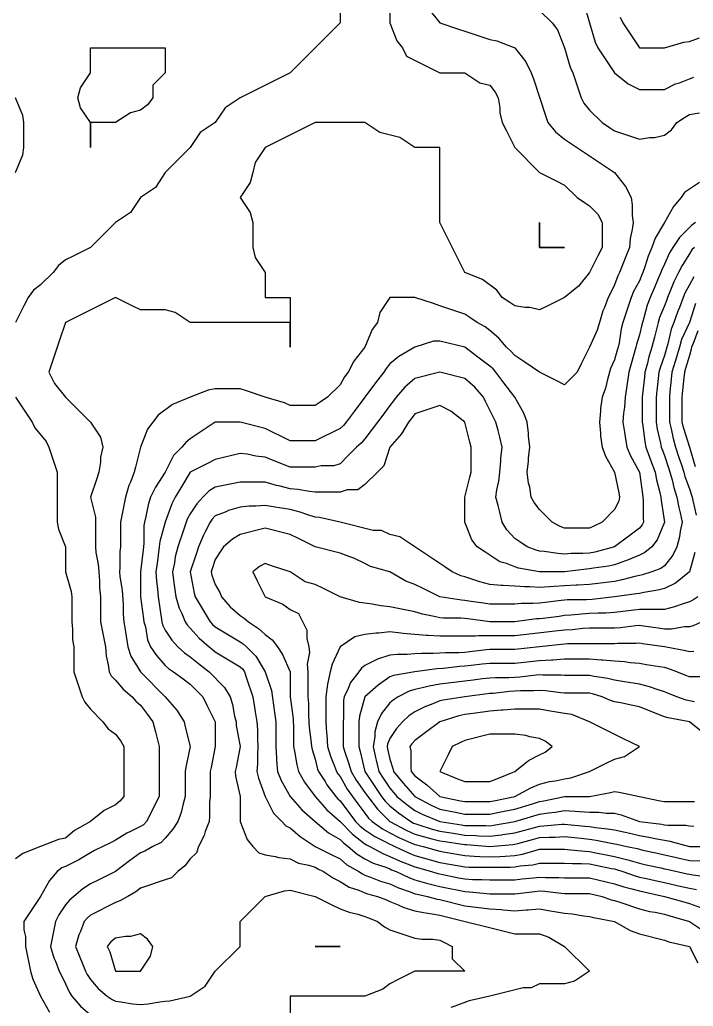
# Model space of a CAD drawing. Header units: inches. Extents: x 794995 to 811195, y 2485918 to 2508058.
# Drawn here: x 809010 to 809820, y 2501596 to 2502782 of the extents above; entities that cross this region are included whole.
import ezdxf

# ---------------------------------------------------------------- set-up
doc = ezdxf.new("R2010")
doc.units = ezdxf.units.IN
doc.header["$MEASUREMENT"] = 0
doc.layers.add('contour', color=7, linetype='Continuous')

msp = doc.modelspace()

# ---------------------------------------------------------------- linework, layer by layer
at = {"layer": 'contour'}
for points in [[(809455.2, 2502838.4), (809455.2, 2502778.4), (809463.7, 2502756.9), (809470.2, 2502748.4), (809475.2, 2502738.4), (809495.2, 2502728.4), (809515.2, 2502718.4), (809545.2, 2502718.4), (809563.2, 2502706.4), (809575.2, 2502703.4), (809581.8, 2502695), (809585.2, 2502688.4), (809587.2, 2502676.4), (809587.2, 2502670.4), (809590.2, 2502658.4), (809595.2, 2502648.4), (809605.2, 2502628.4), (809635.2, 2502598.4), (809655.2, 2502588.4), (809665.2, 2502583.4), (809680.2, 2502568.4), (809689.2, 2502562.4), (809695.2, 2502558.4), (809705.2, 2502548.4), (809710.2, 2502538.4), (809710.2, 2502508.4), (809705.2, 2502498.4), (809695.2, 2502478.4), (809681.8, 2502461.7), (809665.2, 2502448.4), (809645.2, 2502438.4), (809635.2, 2502433.4), (809623.2, 2502436.4), (809617.2, 2502436.4), (809605.2, 2502438.4), (809599.2, 2502442.4), (809590.2, 2502448.4), (809583.7, 2502456.9), (809566.6, 2502469.8), (809545.2, 2502478.4), (809535.2, 2502498.4), (809525.2, 2502518.4), (809515.2, 2502538.4), (809515.2, 2502628.4), (809485.2, 2502628.4), (809467.2, 2502640.4), (809443.2, 2502646.4), (809425.2, 2502658.4), (809365.2, 2502658.4), (809345.2, 2502648.4), (809325.2, 2502638.4), (809305.2, 2502628.4), (809293.2, 2502610.4), (809290.2, 2502598.4), (809287.2, 2502586.4), (809275.2, 2502568.4), (809287.2, 2502550.4), (809290.2, 2502538.4), (809290.2, 2502508.4), (809293.2, 2502496.4), (809305.2, 2502478.4), (809305.2, 2502448.4), (809335.2, 2502448.4), (809335.2, 2502388.4), (809335.2, 2502418.4), (809215.2, 2502418.4), (809197.2, 2502430.4), (809185.2, 2502433.4), (809155.2, 2502433.4), (809145.2, 2502438.4), (809125.2, 2502448.4), (809105.2, 2502438.4), (809085.2, 2502428.4), (809065.2, 2502418.4), (809057.7, 2502395.9), (809055.2, 2502388.4), (809045.2, 2502358.4), (809051.8, 2502345), (809065.2, 2502328.4), (809095.2, 2502298.4), (809107.2, 2502280.4), (809110.2, 2502268.4), (809107.2, 2502256.4), (809107.2, 2502250.4), (809105.2, 2502238.4), (809102.7, 2502230.9), (809095.2, 2502208.4), (809101.2, 2502184.4), (809101.2, 2502148.4), (809101.8, 2502141.7), (809104.4, 2502127.6), (809105.2, 2502118.4), (809106.1, 2502107.5), (809106.1, 2502099.3), (809107.2, 2502088.4), (809107.2, 2502058.4), (809113.2, 2502028.4), (809114.2, 2502017.5), (809116.6, 2502006.9), (809117.7, 2501998.4), (809120.2, 2501993.4), (809125.2, 2501988.4), (809134.4, 2501977.6), (809145.2, 2501968.4), (809149.7, 2501962.9), (809155.2, 2501958.4), (809163.7, 2501946.9), (809170.2, 2501938.4), (809173.2, 2501926.4), (809175.2, 2501918.4), (809177.7, 2501908.4), (809177.7, 2501848.4), (809162.7, 2501818.4), (809158.9, 2501814.6), (809155.2, 2501812.4), (809143.2, 2501806.4), (809139, 2501804.5), (809125.2, 2501795.9), (809120.2, 2501793.4), (809110.2, 2501788.4), (809100.2, 2501783.4), (809095.2, 2501780.9), (809081.3, 2501772.2), (809077.2, 2501770.4), (809065.2, 2501764.4), (809060.9, 2501762.6), (809055.2, 2501758.4), (809046.1, 2501747.5), (809035.2, 2501728.4), (809023.2, 2501710.4), (809015.2, 2501698.4), (809015.2, 2501688.4), (809017.2, 2501680.4), (809017.2, 2501668.4), (809023.2, 2501638.4), (809025.9, 2501629.1), (809035.2, 2501608.4), (809046.1, 2501589.3)], [(809395.2, 2502808.4), (809395.2, 2502778.4), (809365.2, 2502748.4), (809335.2, 2502718.4), (809315.2, 2502708.4), (809295.2, 2502698.4), (809275.2, 2502688.4), (809257.2, 2502676.4), (809245.2, 2502658.4), (809227.2, 2502646.4), (809215.2, 2502628.4), (809185.2, 2502598.4), (809173.2, 2502580.4), (809155.2, 2502568.4), (809143.2, 2502550.4), (809125.2, 2502538.4), (809095.2, 2502508.4), (809075.2, 2502498.4), (809065.2, 2502493.4), (809056.6, 2502486.9), (809050.2, 2502478.4), (809035.2, 2502463.4), (809026.6, 2502456.9), (809020.2, 2502448.4), (809015.2, 2502438.4), (809005.2, 2502418.4)], [(809688.5, 2502801.7), (809701.8, 2502755), (809705.2, 2502748.4), (809713.2, 2502736.4), (809725.2, 2502718.4), (809741.8, 2502705), (809755.2, 2502698.4), (809785.2, 2502698.4), (809798.5, 2502705), (809803.2, 2502706.4), (809815.2, 2502710.9), (809820.6, 2502712.9)], [(809501.8, 2502795), (809515.2, 2502778.4), (809537.7, 2502770.9), (809545.2, 2502768.4), (809575.2, 2502758.4), (809583.7, 2502756.9), (809605.2, 2502748.4), (809618.5, 2502731.7), (809625.2, 2502718.4), (809627.7, 2502710.9), (809642.7, 2502665.9), (809645.2, 2502658.4), (809654.2, 2502647.5), (809665.2, 2502638.4), (809671.2, 2502634.4), (809689.2, 2502622.4), (809695.2, 2502618.4), (809707.2, 2502610.4), (809725.2, 2502598.4), (809738.5, 2502581.7), (809745.2, 2502568.4), (809746.6, 2502559.8), (809746.6, 2502546.9), (809747.7, 2502538.4), (809746.6, 2502529.8), (809744.2, 2502519.3), (809743.2, 2502508.4), (809738, 2502495.5), (809735.2, 2502488.4), (809731.2, 2502478.4), (809729.2, 2502474.4), (809725.2, 2502463.4), (809720.2, 2502453.4), (809717.7, 2502448.4), (809713.2, 2502436.4), (809711.3, 2502432.2), (809707.2, 2502418.4), (809704.4, 2502409.1), (809695.2, 2502388.4), (809685.2, 2502368.4), (809680.2, 2502358.4), (809665.2, 2502343.4), (809655.2, 2502348.4), (809635.2, 2502358.4), (809617.2, 2502370.4), (809605.2, 2502378.4), (809600.5, 2502383.7), (809595.2, 2502388.4), (809586.1, 2502399.3), (809575.2, 2502408.4), (809569.7, 2502412.9), (809560.2, 2502418.4), (809551.2, 2502424.4), (809545.2, 2502428.4), (809515.2, 2502438.4), (809507.7, 2502440.9), (809485.2, 2502448.4), (809455.2, 2502448.4), (809443.2, 2502430.4), (809440.2, 2502418.4), (809433.7, 2502409.8), (809425.2, 2502388.4), (809411.8, 2502371.7), (809405.2, 2502358.4), (809400.6, 2502352.9), (809395.2, 2502343.4), (809380.2, 2502328.4), (809371.2, 2502322.4), (809365.2, 2502318.4), (809335.2, 2502318.4), (809328.5, 2502321.7), (809305.2, 2502328.4), (809282.7, 2502335.9), (809275.2, 2502338.4), (809245.2, 2502338.4), (809236.6, 2502336.9), (809215.2, 2502328.4), (809193.7, 2502319.8), (809176.6, 2502306.9), (809170.2, 2502298.4), (809163.7, 2502289.8), (809155.2, 2502268.4), (809149.2, 2502244.4), (809147.7, 2502238.4), (809143.2, 2502226.4), (809141.3, 2502222.2), (809137.2, 2502208.4), (809135.2, 2502198.4), (809131.2, 2502178.4), (809131.2, 2502148.4), (809130.6, 2502142.9), (809130.6, 2502123.8), (809130.2, 2502118.4), (809130.6, 2502112.9), (809133.2, 2502096.4), (809134.4, 2502079.1), (809134.4, 2502067.6), (809135.2, 2502058.4), (809137.2, 2502046.4), (809140.2, 2502028.4), (809143.9, 2502017.1), (809155.2, 2501998.4), (809185.2, 2501968.4), (809199, 2501952.2), (809207.7, 2501938.4), (809209.2, 2501932.4), (809215.2, 2501908.4), (809209.7, 2501883.8), (809209.2, 2501878.4), (809209.2, 2501848.4), (809206.6, 2501839.8), (809204.2, 2501829.3), (809200.2, 2501818.4), (809194.4, 2501809.1), (809185.2, 2501798.4), (809180.2, 2501793.4), (809170.2, 2501788.4), (809160.6, 2501782.9), (809155.2, 2501780.9), (809142.3, 2501771.2), (809125.2, 2501758.4), (809105.2, 2501748.4), (809095.2, 2501743.4), (809085.9, 2501737.6), (809075.2, 2501728.4), (809069.8, 2501723.7), (809065.2, 2501718.4), (809057.2, 2501706.4), (809053.2, 2501698.4), (809047.2, 2501668.4), (809051.3, 2501654.5), (809053.2, 2501650.4), (809057.7, 2501638.4), (809060.2, 2501633.4), (809065.2, 2501623.4), (809069.8, 2501613), (809072.7, 2501608.4), (809083.2, 2501596.4), (809095.2, 2501585.9)], [(809635.2, 2502793.4), (809650.2, 2502778.4), (809656.6, 2502769.8), (809665.2, 2502748.4), (809671.8, 2502725), (809675.2, 2502718.4), (809685.2, 2502688.4), (809688.5, 2502681.7), (809695.2, 2502673.4), (809710.2, 2502658.4), (809719.2, 2502652.4), (809725.2, 2502648.4), (809755.2, 2502638.4), (809767.2, 2502640.4), (809773.2, 2502640.4), (809785.2, 2502643.4), (809793.7, 2502649.8), (809800.2, 2502658.4), (809809.2, 2502664.4), (809815.2, 2502668.4), (809827.2, 2502670.4)], [(809731.8, 2502785), (809735.2, 2502778.4), (809743.2, 2502766.4), (809755.2, 2502748.4), (809785.2, 2502748.4), (809808.5, 2502755), (809815.2, 2502755.9), (809827.2, 2502760.4)], [(809005.2, 2502598.4), (809013.7, 2502619.8), (809015.2, 2502628.4), (809015.2, 2502658.4), (809013.7, 2502666.9), (809005.2, 2502688.4)], [(809827.2, 2502586.4), (809815.2, 2502578.4), (809809.2, 2502574.4), (809805.2, 2502568.4), (809796.1, 2502557.5), (809785.2, 2502538.4), (809773.9, 2502519.6), (809770.2, 2502508.4), (809765.7, 2502497.8), (809761.8, 2502485), (809759.4, 2502478.4), (809758.2, 2502475.4), (809755.2, 2502468.4), (809748.1, 2502455.4), (809745.2, 2502448.4), (809735.2, 2502418.4), (809733.2, 2502410.4), (809730.6, 2502393.8), (809729.4, 2502388.4), (809728.5, 2502385), (809725.2, 2502373.4), (809720.5, 2502363), (809719.2, 2502358.4), (809716.6, 2502349.8), (809714.2, 2502339.3), (809710.2, 2502328.4), (809708.5, 2502315), (809708.5, 2502311.7), (809707.2, 2502298.4), (809708.5, 2502285), (809708.5, 2502281.7), (809710.2, 2502268.4), (809714.2, 2502257.5), (809725.2, 2502238.4), (809730.2, 2502213.4), (809731.2, 2502208.4), (809730.2, 2502203.4), (809725.2, 2502193.4), (809710.2, 2502178.4), (809700.2, 2502173.4), (809695.2, 2502170.9), (809665.2, 2502170.9), (809659.7, 2502172.9), (809650.2, 2502178.4), (809635.2, 2502193.4), (809628.5, 2502201.7), (809625.2, 2502208.4), (809623.2, 2502220.4), (809621.8, 2502225), (809620.2, 2502238.4), (809621.8, 2502251.7), (809621.8, 2502255), (809623.2, 2502268.4), (809621.8, 2502281.7), (809621.8, 2502285), (809620.2, 2502298.4), (809616.1, 2502309.3), (809605.2, 2502328.4), (809592.3, 2502345.5), (809582.7, 2502358.4), (809579.2, 2502362.4), (809575.2, 2502365.9), (809562.3, 2502375.5), (809545.2, 2502388.4), (809515.2, 2502395.9), (809507.7, 2502395.9), (809485.2, 2502388.4), (809466.1, 2502377.5), (809455.2, 2502368.4), (809450.5, 2502363), (809447.7, 2502358.4), (809438, 2502345.5), (809425.2, 2502328.4), (809412.3, 2502311.2), (809402.7, 2502298.4), (809399.2, 2502294.4), (809395.2, 2502290.9), (809365.2, 2502275.9), (809335.2, 2502275.9), (809305.2, 2502290.9), (809275.2, 2502298.4), (809245.2, 2502298.4), (809227.2, 2502286.4), (809215.2, 2502278.4), (809209.7, 2502273.8), (809205.2, 2502268.4), (809195.2, 2502258.4), (809185.2, 2502238.4), (809173.2, 2502220.4), (809167.2, 2502208.4), (809164.4, 2502199.1), (809161.8, 2502185), (809160.2, 2502178.4), (809159.4, 2502174.1), (809159.4, 2502152.6), (809158.5, 2502145), (809155.2, 2502118.4), (809155.2, 2502088.4), (809158.9, 2502062.1), (809159.4, 2502058.4), (809161.2, 2502052.4), (809163.7, 2502036.9), (809167.2, 2502028.4), (809174.6, 2502017.8), (809185.2, 2502005.9), (809189.2, 2502002.4), (809195.2, 2501998.4), (809206.6, 2501989.8), (809215.2, 2501983.4), (809230.2, 2501968.4), (809235.2, 2501958.4), (809245.2, 2501938.4), (809245.2, 2501908.4), (809240.2, 2501883.4), (809239.2, 2501878.4), (809239.2, 2501848.4), (809238.5, 2501841.7), (809238.5, 2501825), (809237.7, 2501818.4), (809233.2, 2501806.4), (809231.8, 2501801.7), (809225.2, 2501788.4), (809222.7, 2501780.9), (809215.2, 2501773.4), (809208.5, 2501765), (809200.2, 2501758.4), (809192.7, 2501750.9), (809185.2, 2501748.4), (809155.2, 2501738.4), (809149.7, 2501733.8), (809140.2, 2501728.4), (809130.6, 2501722.9), (809125.2, 2501720.9), (809095.2, 2501705.9), (809091.2, 2501702.4), (809087.7, 2501698.4), (809083.2, 2501686.4), (809081.3, 2501682.2), (809077.2, 2501668.4), (809082.3, 2501655.5), (809085.2, 2501648.4), (809089.2, 2501638.4), (809091.2, 2501634.4), (809095.2, 2501628.4), (809104.4, 2501617.6), (809115.2, 2501608.4), (809121.2, 2501604.4), (809125.2, 2501602.4), (809131.8, 2501601.7), (809145.9, 2501599.1), (809155.2, 2501598.4), (809164.4, 2501599.1), (809178.5, 2501601.7), (809185.2, 2501602.4), (809190.6, 2501602.9), (809215.2, 2501608.4), (809233.2, 2501620.4), (809245.2, 2501638.4), (809275.2, 2501668.4), (809275.2, 2501698.4), (809305.2, 2501728.4), (809328.5, 2501735), (809335.2, 2501735.9), (809365.2, 2501728.4), (809385.2, 2501718.4), (809395.2, 2501713.4), (809406.1, 2501709.3), (809416.6, 2501706.9), (809425.2, 2501704.4), (809429.4, 2501702.6), (809440.2, 2501698.4), (809448.5, 2501691.7), (809455.2, 2501688.4), (809485.2, 2501678.4), (809493.7, 2501676.9), (809506.6, 2501676.9), (809515.2, 2501675.9), (809520.2, 2501673.4), (809530.2, 2501668.4), (809530.2, 2501653.4), (809545.2, 2501638.4), (809485.2, 2501638.4), (809465.2, 2501628.4), (809455.2, 2501623.4), (809446.6, 2501616.9), (809425.2, 2501608.4), (809335.2, 2501608.4), (809335.2, 2501578.4)], [(809822.7, 2502538.4), (809818.3, 2502535.2), (809815.2, 2502532.4), (809803.2, 2502520.4), (809795.2, 2502508.4), (809791.5, 2502502), (809785.2, 2502488.4), (809782, 2502481.5), (809780.9, 2502478.4), (809777.7, 2502470.9), (809773.2, 2502460.4), (809768, 2502448.4), (809764.6, 2502438.9), (809760.6, 2502423.8), (809758.9, 2502418.4), (809758.2, 2502415.4), (809755.2, 2502403.4), (809751.6, 2502391.9), (809750.9, 2502388.4), (809745.2, 2502368.4), (809742.3, 2502358.4), (809738, 2502328.4), (809737.2, 2502316.4), (809736.1, 2502309.3), (809735.2, 2502298.4), (809737.2, 2502286.4), (809740.2, 2502268.4), (809744.6, 2502257.8), (809755.2, 2502238.4), (809758.7, 2502211.9), (809759.4, 2502208.4), (809759.8, 2502203.7), (809759.8, 2502183), (809760.2, 2502178.4), (809758.5, 2502175), (809755.2, 2502170.9), (809742.3, 2502161.2), (809725.2, 2502148.4), (809701.5, 2502142), (809695.2, 2502140.9), (809687.2, 2502140.4), (809673.2, 2502140.4), (809665.2, 2502139.8), (809657.2, 2502140.4), (809640.6, 2502142.9), (809635.2, 2502143.4), (809631.2, 2502144.4), (809620.2, 2502148.4), (809611.2, 2502154.4), (809605.2, 2502158.4), (809595.9, 2502169.1), (809590.2, 2502178.4), (809587.2, 2502190.4), (809585.2, 2502198.4), (809582.7, 2502208.4), (809583.7, 2502216.9), (809586.1, 2502227.5), (809587.2, 2502238.4), (809588.5, 2502251.7), (809588.5, 2502255), (809590.2, 2502268.4), (809587.2, 2502280.4), (809585.2, 2502288.4), (809582.7, 2502298.4), (809580.2, 2502303.4), (809570.2, 2502323.4), (809567.7, 2502328.4), (809557.2, 2502340.4), (809545.2, 2502350.9), (809515.2, 2502358.4), (809485.2, 2502350.9), (809473.2, 2502340.4), (809462.7, 2502328.4), (809459.4, 2502324.1), (809455.2, 2502318.4), (809446.6, 2502306.9), (809440.2, 2502298.4), (809433.7, 2502289.8), (809425.2, 2502278.4), (809420.5, 2502273), (809415.2, 2502268.4), (809405.2, 2502258.4), (809395.2, 2502248.4), (809387.7, 2502245.9), (809372.7, 2502245.9), (809365.2, 2502244.4), (809335.2, 2502244.4), (809318, 2502251.2), (809305.2, 2502256.4), (809294.2, 2502257.5), (809283.7, 2502259.8), (809275.2, 2502260.9), (809245.2, 2502253.4), (809235.2, 2502248.4), (809215.2, 2502238.4), (809203.9, 2502219.6), (809197.2, 2502208.4), (809193.2, 2502200.4), (809185.2, 2502178.4), (809178.5, 2502155), (809177.7, 2502148.4), (809175.2, 2502128.4), (809173.9, 2502118.4), (809174.6, 2502107.8), (809175.9, 2502097.6), (809176.6, 2502088.4), (809180.9, 2502058.4), (809181.8, 2502055), (809185.2, 2502048.4), (809193.2, 2502036.4), (809200.2, 2502028.4), (809208.1, 2502021.3), (809215.2, 2502016.4), (809225.2, 2502008.4), (809237.7, 2501998.4), (809256.4, 2501979.6), (809263.2, 2501968.4), (809265.9, 2501959.1), (809268.5, 2501945), (809270.2, 2501938.4), (809270.5, 2501933.7), (809275.2, 2501908.4), (809270.2, 2501883.4), (809269.2, 2501878.4), (809269.7, 2501872.9), (809275.2, 2501848.4), (809275.2, 2501818.4), (809283.7, 2501796.9), (809290.2, 2501788.4), (809297.7, 2501780.9), (809305.2, 2501778.4), (809317.2, 2501776.4), (809321.8, 2501775), (809335.2, 2501773.4), (809345.2, 2501768.4), (809357.7, 2501765.9), (809365.2, 2501763.4), (809368.5, 2501761.7), (809375.2, 2501758.4), (809387.2, 2501750.4), (809395.2, 2501746.4), (809406.4, 2501739.6), (809417.7, 2501735.9), (809425.2, 2501732.6), (809428.3, 2501731.5), (809440.2, 2501728.4), (809450.9, 2501724.1), (809455.2, 2501722.4), (809465.2, 2501718.4), (809471.8, 2501715), (809485.2, 2501711.2), (809495.7, 2501708.9), (809505.9, 2501707.6), (809515.2, 2501705.9), (809605.2, 2501683.4), (809635.2, 2501683.4), (809646.1, 2501679.3), (809665.2, 2501668.4), (809695.2, 2501638.4), (809677.2, 2501626.4), (809665.2, 2501623.4), (809635.2, 2501623.4), (809625.2, 2501618.4), (809615.2, 2501618.4), (809575.2, 2501608.4), (809550.6, 2501602.9), (809533.2, 2501596.4), (809528.5, 2501595)], [(809821.2, 2502508.4), (809818.2, 2502505.4), (809815.2, 2502500.9), (809806.6, 2502486.9), (809802.3, 2502478.4), (809796.6, 2502466.9), (809791.8, 2502455), (809788.9, 2502448.4), (809787.9, 2502445.6), (809785.2, 2502438.4), (809779.4, 2502424.1), (809777.7, 2502418.4), (809775.2, 2502408.4), (809773.2, 2502400.4), (809770.2, 2502388.4), (809766.6, 2502376.9), (809764.4, 2502367.6), (809761.8, 2502358.4), (809761.2, 2502352.4), (809758.9, 2502332.1), (809758.5, 2502328.4), (809758.5, 2502298.4), (809759.2, 2502294.4), (809761.5, 2502274.7), (809762.7, 2502268.4), (809767.2, 2502256.4), (809768.8, 2502252), (809773.9, 2502238.4), (809775.7, 2502228.9), (809779.7, 2502213.8), (809780.9, 2502208.4), (809781.2, 2502204.4), (809785.2, 2502178.4), (809776.6, 2502156.9), (809770.2, 2502148.4), (809761.8, 2502141.7), (809755.2, 2502138.4), (809741, 2502132.5), (809738.5, 2502131.7), (809725.2, 2502126.9), (809718.1, 2502125.4), (809699.8, 2502123), (809695.2, 2502122.1), (809691.6, 2502121.9), (809665.2, 2502118.4), (809635.2, 2502118.4), (809609.8, 2502123), (809605.2, 2502124.4), (809595.2, 2502128.4), (809587.2, 2502130.4), (809575.2, 2502138.4), (809569.2, 2502142.4), (809560.2, 2502148.4), (809553.7, 2502156.9), (809545.2, 2502178.4), (809545.2, 2502208.4), (809551.2, 2502232.4), (809552.7, 2502238.4), (809552.7, 2502268.4), (809551.2, 2502274.4), (809545.2, 2502298.4), (809528.5, 2502311.7), (809515.2, 2502318.4), (809485.2, 2502308.4), (809480.9, 2502302.6), (809477.7, 2502298.4), (809469, 2502284.5), (809455.2, 2502268.4), (809447.7, 2502245.9), (809440.2, 2502238.4), (809425.2, 2502223.4), (809416.6, 2502216.9), (809403.7, 2502216.9), (809395.2, 2502214.4), (809365.2, 2502214.4), (809358.5, 2502215), (809344.4, 2502217.6), (809335.2, 2502218.4), (809321.8, 2502221.7), (809319, 2502222.2), (809305.2, 2502226.4), (809275.2, 2502226.4), (809245.2, 2502220.4), (809237.7, 2502215.9), (809230.2, 2502208.4), (809223.2, 2502200.4), (809215.2, 2502188.4), (809211.6, 2502181.9), (809210.2, 2502178.4), (809207.7, 2502170.9), (809200.2, 2502148.4), (809197.2, 2502136.4), (809196.1, 2502129.3), (809193.7, 2502118.4), (809195.2, 2502108.4), (809196.4, 2502099.6), (809198, 2502088.4), (809201.8, 2502075), (809205.2, 2502068.4), (809209.2, 2502058.4), (809211.6, 2502054.8), (809215.2, 2502050.9), (809225.7, 2502038.9), (809237.7, 2502028.4), (809241.8, 2502025), (809245.2, 2502022.4), (809275.2, 2502004.4), (809278.2, 2502001.4), (809280.2, 2501998.4), (809282.7, 2501990.9), (809290.2, 2501968.4), (809293.2, 2501950.4), (809295.2, 2501938.4), (809295.9, 2501929.1), (809295.9, 2501917.6), (809296.6, 2501908.4), (809295.9, 2501899.1), (809295.9, 2501887.6), (809295.2, 2501878.4), (809297.2, 2501870.4), (809305.2, 2501848.4), (809315.2, 2501828.4), (809325.2, 2501818.4), (809330.2, 2501813.4), (809335.2, 2501810.9), (809347.2, 2501800.4), (809365.2, 2501788.4), (809385.2, 2501778.4), (809395.2, 2501773.4), (809403.3, 2501766.5), (809417.7, 2501758.4), (809422.2, 2501755.4), (809425.2, 2501754.1), (809431.8, 2501751.7), (809443.7, 2501746.9), (809455.2, 2501743.4), (809465.6, 2501738.8), (809479.7, 2501733.8), (809485.2, 2501731.7), (809487.8, 2501731), (809500.2, 2501728.4), (809512, 2501725.2), (809515.2, 2501724.6), (809545.2, 2501717.1), (809575.2, 2501713.4), (809589.3, 2501712.5), (809591.3, 2501712.2), (809605.2, 2501711.2), (809619, 2501712.2), (809621.3, 2501712.2), (809635.2, 2501713.4), (809648, 2501711.2), (809653.2, 2501710.4), (809665.2, 2501708.4), (809674.4, 2501707.6), (809688.5, 2501705), (809695.2, 2501704.4), (809699.8, 2501703), (809725.2, 2501698.4), (809744.2, 2501687.5), (809755.2, 2501683.4), (809785.2, 2501675.9), (809790.6, 2501673.8), (809815.2, 2501668.4), (809825.2, 2501648.4)], [(809820.4, 2502473.1), (809815.2, 2502463.4), (809809.9, 2502453.6), (809807.7, 2502448.4), (809803.2, 2502436.4), (809801.5, 2502432), (809796.4, 2502418.4), (809793.3, 2502410.2), (809789.4, 2502392.6), (809788.2, 2502388.4), (809785.2, 2502378.4), (809779.9, 2502363.6), (809778.5, 2502358.4), (809775.2, 2502328.4), (809775.2, 2502298.4), (809776.6, 2502289.8), (809780.5, 2502273), (809781.4, 2502268.4), (809782.4, 2502265.6), (809785.2, 2502258.4), (809790.2, 2502243.4), (809791.8, 2502238.4), (809794.4, 2502229.1), (809796.6, 2502219.8), (809800.2, 2502208.4), (809802.5, 2502195.7), (809804.2, 2502189.3), (809806.6, 2502178.4), (809804.2, 2502167.5), (809803.2, 2502160.4), (809800.2, 2502148.4), (809795.2, 2502138.4), (809785.2, 2502125.9), (809780.9, 2502122.6), (809770.2, 2502118.4), (809758.7, 2502114.8), (809755.2, 2502114.1), (809749.7, 2502112.9), (809734.6, 2502108.9), (809725.2, 2502107.1), (809695.2, 2502103.4), (809681, 2502102.5), (809679.3, 2502102.5), (809665.2, 2502101.7), (809652.5, 2502101), (809647.2, 2502100.4), (809635.2, 2502099.6), (809623.2, 2502100.4), (809617.2, 2502100.4), (809605.2, 2502101.2), (809591.3, 2502102.2), (809589, 2502102.2), (809575.2, 2502103.4), (809563.2, 2502106.4), (809553.7, 2502109.8), (809545.2, 2502112.4), (809540.5, 2502113.7), (809530.2, 2502118.4), (809521.2, 2502124.4), (809515.2, 2502128.4), (809503.2, 2502136.4), (809467.2, 2502160.4), (809455.2, 2502163.4), (809445.2, 2502168.4), (809435.2, 2502168.4), (809395.2, 2502178.4), (809370.6, 2502183.8), (809365.2, 2502184.4), (809356.6, 2502186.9), (809347.2, 2502190.4), (809335.2, 2502193.4), (809322.3, 2502195.5), (809317.2, 2502196.4), (809305.2, 2502198.4), (809294.2, 2502197.5), (809286.1, 2502197.5), (809275.2, 2502196.4), (809261.3, 2502192.2), (809257.2, 2502190.4), (809245.2, 2502185.9), (809241.6, 2502181.9), (809239.2, 2502178.4), (809233.2, 2502166.4), (809231, 2502162.5), (809225.2, 2502148.4), (809222.7, 2502140.9), (809215.2, 2502118.4), (809219.8, 2502093), (809221.2, 2502088.4), (809239.2, 2502058.4), (809242, 2502055.2), (809245.2, 2502052.4), (809275.2, 2502034.4), (809278.7, 2502031.9), (809282.7, 2502028.4), (809293.9, 2502017.1), (809305.2, 2501998.4), (809312.7, 2501975.9), (809315.2, 2501958.4), (809316.4, 2501949.6), (809318, 2501938.4), (809318, 2501908.4), (809319, 2501894.5), (809319, 2501892.2), (809320.2, 2501878.4), (809324.6, 2501867.8), (809335.2, 2501848.4), (809349.3, 2501832.5), (809365.2, 2501818.4), (809381.5, 2501804.7), (809395.2, 2501796.9), (809399.4, 2501792.6), (809405.2, 2501788.4), (809415.9, 2501779.1), (809425.2, 2501773.4), (809435.2, 2501768.4), (809450.2, 2501763.4), (809455.2, 2501761.4), (809457.2, 2501760.4), (809462.7, 2501758.4), (809478, 2501751.2), (809485.2, 2501748.4), (809499, 2501744.5), (809500.8, 2501744), (809515.2, 2501740.4), (809525.2, 2501738.4), (809537.7, 2501735.9), (809545.2, 2501734.4), (809550.9, 2501734.1), (809571.6, 2501731.9), (809575.2, 2501731.7), (809605.2, 2501731.7), (809608.9, 2501732.1), (809629.2, 2501734.4), (809635.2, 2501735), (809641.5, 2501734.7), (809661.2, 2501732.4), (809665.2, 2501732.1), (809695.2, 2501732.1), (809710.2, 2501728.4), (809721.2, 2501724.4), (809725.2, 2501723.4), (809732.7, 2501720.9), (809755.2, 2501713.4), (809767.2, 2501710.4), (809774.2, 2501709.3), (809785.2, 2501706.9), (809791.8, 2501705), (809815.2, 2501698.4), (809833.2, 2501686.4)], [(809822.7, 2502440.9), (809815.2, 2502418.4), (809805.9, 2502397.6), (809803.2, 2502388.4), (809798, 2502371.2), (809794.2, 2502358.4), (809793.3, 2502350.2), (809791.8, 2502335), (809791.2, 2502328.4), (809791.2, 2502298.4), (809793.2, 2502290.4), (809795.6, 2502278.8), (809798.5, 2502268.4), (809802.7, 2502255.9), (809805.2, 2502248.4), (809808.5, 2502238.4), (809809.9, 2502233.1), (809815.2, 2502218.4), (809817.6, 2502210.8), (809818.5, 2502208.4), (809819.4, 2502204.1), (809823.3, 2502186.5)], [(809825.5, 2502408), (809819.8, 2502393), (809817.9, 2502388.4), (809817.3, 2502386.2), (809815.2, 2502378.4), (809810.5, 2502363), (809809.2, 2502358.4), (809808.5, 2502351.7), (809807, 2502336.5), (809806.2, 2502328.4), (809806.2, 2502298.4), (809808, 2502291.2), (809815.2, 2502268.4), (809822.1, 2502245.3)], [(809005.2, 2502328.4), (809017.2, 2502310.4), (809025.2, 2502298.4), (809028.5, 2502291.7), (809041.8, 2502275), (809045.2, 2502268.4), (809055.2, 2502238.4), (809055.2, 2502178.4), (809056.6, 2502169.8), (809065.2, 2502148.4), (809065.2, 2502118.4), (809071.8, 2502095), (809072.7, 2502088.4), (809072.7, 2502058.4), (809073.7, 2502049.8), (809073.7, 2502036.9), (809075.2, 2502028.4), (809075.2, 2501998.4), (809085.2, 2501968.4), (809088.5, 2501961.7), (809095.2, 2501953.4), (809110.2, 2501938.4), (809116.6, 2501929.8), (809125.2, 2501923.4), (809131.8, 2501915), (809135.2, 2501908.4), (809135.2, 2501848.4), (809130.6, 2501842.9), (809125.2, 2501838.4), (809111.8, 2501831.7), (809095.2, 2501818.4), (809076.1, 2501807.5), (809065.2, 2501798.4), (809056.6, 2501796.9), (809035.2, 2501788.4), (809013.7, 2501779.8), (809005.2, 2501773.4)], [(809821.8, 2502141.7), (809815.2, 2502118.4), (809798.5, 2502105), (809785.2, 2502098.4), (809777.2, 2502096.4), (809760.6, 2502093.8), (809755.2, 2502092.6), (809751.6, 2502091.9), (809725.2, 2502088.4), (809698.3, 2502085.2), (809691.6, 2502084.8), (809668.7, 2502084.8), (809665.2, 2502084.6), (809660.9, 2502084.1), (809641.8, 2502081.7), (809635.2, 2502080.9), (809627.2, 2502080.4), (809613.2, 2502080.4), (809605.2, 2502079.8), (809575.2, 2502079.8), (809567.7, 2502080.9), (809550.2, 2502083.4), (809545.2, 2502084.1), (809541.2, 2502084.4), (809515.2, 2502088.4), (809495.2, 2502098.4), (809485.2, 2502103.4), (809474.2, 2502107.5), (809455.2, 2502118.4), (809431.8, 2502125), (809425.2, 2502128.4), (809411.8, 2502135), (809407.2, 2502136.4), (809395.2, 2502140.9), (809365.2, 2502148.4), (809345.2, 2502158.4), (809335.2, 2502163.4), (809305.2, 2502170.9), (809275.2, 2502163.4), (809265.9, 2502157.6), (809255.2, 2502148.4), (809251.2, 2502142.4), (809245.2, 2502133.4), (809241.4, 2502122.1), (809240.2, 2502118.4), (809241.2, 2502114.4), (809245.2, 2502103.4), (809250.6, 2502093.8), (809252.7, 2502088.4), (809263.2, 2502076.4), (809275.2, 2502065.9), (809279.8, 2502063), (809285.2, 2502058.4), (809297.2, 2502050.4), (809305.2, 2502043.4), (809313.7, 2502036.9), (809320.2, 2502028.4), (809325.9, 2502019.1), (809335.2, 2501998.4), (809335.2, 2501968.4), (809338.7, 2501941.9), (809338.9, 2501938.4), (809339.2, 2501934.4), (809339.2, 2501912.4), (809339.4, 2501908.4), (809340.6, 2501902.9), (809343.2, 2501886.4), (809345.2, 2501878.4), (809352.5, 2501865.7), (809365.2, 2501848.4), (809379.4, 2501832.6), (809395.2, 2501818.4), (809410.2, 2501803.4), (809425.2, 2501791.7), (809427.2, 2501790.4), (809431.2, 2501788.4), (809446.6, 2501779.8), (809455.2, 2501776.4), (809467.6, 2501770.8), (809475.9, 2501767.6), (809485.2, 2501763.8), (809489.4, 2501762.6), (809505.2, 2501758.4), (809512.8, 2501756), (809515.2, 2501755.4), (809518.9, 2501754.6), (809537.7, 2501750.9), (809545.2, 2501749.4), (809554.6, 2501748.9), (809565.7, 2501748.9), (809575.2, 2501748.4), (809605.2, 2501748.4), (809614.2, 2501749.4), (809627.7, 2501750.9), (809635.2, 2501751.7), (809642.2, 2501751.3), (809658.1, 2501751.3), (809665.2, 2501750.9), (809695.2, 2501750.9), (809725.2, 2501743.4), (809736.6, 2501739.8), (809745.9, 2501737.6), (809755.2, 2501735), (809760.6, 2501733.8), (809785.2, 2501728.4), (809808.5, 2501721.7), (809815.2, 2501719.8), (809828.5, 2501715)], [(809825.2, 2502088.4), (809819.2, 2502084.4), (809815.2, 2502082.4), (809806.6, 2502079.8), (809797.2, 2502076.4), (809785.2, 2502073.4), (809755.2, 2502073.4), (809725.2, 2502069.6), (809714.6, 2502068.9), (809705.7, 2502068.9), (809695.2, 2502068.4), (809685.7, 2502067.8), (809673.2, 2502066.4), (809665.2, 2502065.9), (809658.5, 2502065), (809639.4, 2502062.6), (809635.2, 2502062.1), (809631.6, 2502061.9), (809605.2, 2502058.4), (809575.2, 2502058.4), (809548.9, 2502062.1), (809545.2, 2502062.6), (809540.5, 2502063), (809519.8, 2502063), (809515.2, 2502063.4), (809508.5, 2502065), (809494.4, 2502067.6), (809485.2, 2502070.4), (809455.2, 2502076.4), (809444.2, 2502077.5), (809433.7, 2502079.8), (809425.2, 2502080.9), (809418.5, 2502081.7), (809395.2, 2502088.4), (809375.2, 2502098.4), (809365.2, 2502103.4), (809353.2, 2502106.4), (809335.2, 2502118.4), (809312.7, 2502125.9), (809305.2, 2502128.4), (809298.5, 2502125), (809290.2, 2502118.4), (809295.2, 2502108.4), (809305.2, 2502088.4), (809326.6, 2502079.8), (809335.2, 2502073.4), (809345.2, 2502068.4), (809355.2, 2502048.4), (809355.2, 2502038.4), (809357.7, 2502028.4), (809358.5, 2502021.7), (809355.9, 2502007.6), (809356.6, 2501998.4), (809356.6, 2501968.4), (809357.2, 2501960.4), (809357.2, 2501946.4), (809357.7, 2501938.4), (809358.1, 2501931.3), (809360.5, 2501913), (809360.9, 2501908.4), (809361.6, 2501904.8), (809365.2, 2501893.4), (809368.3, 2501881.5), (809369.4, 2501878.4), (809377.2, 2501866.4), (809379.4, 2501862.6), (809390.2, 2501848.4), (809392.5, 2501845.8), (809395.2, 2501843.4), (809405.9, 2501829.1), (809413.9, 2501818.4), (809419.5, 2501812.7), (809425.2, 2501808.4), (809437.2, 2501800.4), (809449.2, 2501794.4), (809455.2, 2501791.1), (809457, 2501790.2), (809461.2, 2501788.4), (809477.4, 2501780.6), (809485.2, 2501777.5), (809515.2, 2501769.3), (809538.5, 2501765), (809545.2, 2501763.8), (809550.4, 2501763.6), (809569.9, 2501763.6), (809575.2, 2501763.4), (809580.4, 2501763.6), (809599.9, 2501763.6), (809605.2, 2501763.8), (809611.8, 2501765), (809627, 2501766.5), (809635.2, 2501768.4), (809665.2, 2501768.4), (809674.6, 2501767.8), (809685.7, 2501767.8), (809695.2, 2501767.4), (809702.7, 2501765.9), (809721.4, 2501762.1), (809725.2, 2501761.4), (809727.6, 2501760.8), (809735.2, 2501758.4), (809749.9, 2501753.1), (809755.2, 2501751.7), (809763.7, 2501749.8), (809774.2, 2501747.5), (809785.2, 2501745), (809798.8, 2501742), (809802.3, 2501741.2), (809815.2, 2501738.4), (809823.7, 2501736.9)], [(809830.2, 2502058.4), (809819.8, 2502053.7), (809815.2, 2502052.4), (809809.2, 2502052.4), (809793.7, 2502049.8), (809785.2, 2502049.8), (809777.7, 2502050.9), (809760.2, 2502053.4), (809755.2, 2502054.1), (809750.5, 2502053.7), (809732.2, 2502051.3), (809725.2, 2502050.9), (809695.2, 2502050.9), (809687.2, 2502050.4), (809674.6, 2502048.9), (809665.2, 2502048.4), (809653.9, 2502047.1), (809647.2, 2502046.4), (809605.2, 2502041.7), (809561.8, 2502041.7), (809558, 2502041.2), (809515.2, 2502041.2), (809501.3, 2502042.2), (809499, 2502042.2), (809471.3, 2502044.5), (809468.5, 2502045), (809455.2, 2502046.4), (809441.8, 2502045), (809438.5, 2502045), (809425.2, 2502043.4), (809413.2, 2502040.4), (809395.2, 2502028.4), (809385.9, 2502007.6), (809383.2, 2501998.4), (809380.2, 2501983.4), (809378, 2501968.4), (809378, 2501938.4), (809379, 2501924.5), (809379.3, 2501922.5), (809380.2, 2501908.4), (809383.7, 2501896.9), (809388.5, 2501885), (809390.9, 2501878.4), (809392.5, 2501875.8), (809395.2, 2501872.4), (809404, 2501857.3), (809410.2, 2501848.4), (809416.6, 2501839.8), (809425.2, 2501828.4), (809429.4, 2501822.6), (809433.7, 2501818.4), (809446.3, 2501809.5), (809455.2, 2501804.7), (809466.1, 2501799.3), (809480.5, 2501793), (809485.2, 2501790.9), (809487.1, 2501790.3), (809495.2, 2501788.4), (809510.9, 2501784.1), (809515.2, 2501782.9), (809521.8, 2501781.7), (809545.2, 2501777.5), (809556.6, 2501776.9), (809563.2, 2501776.4), (809575.2, 2501775.9), (809587.2, 2501776.4), (809593.7, 2501776.9), (809605.2, 2501777.5), (809614.4, 2501779.1), (809630.9, 2501784.1), (809635.2, 2501785), (809665.2, 2501785), (809668.7, 2501784.8), (809689.4, 2501782.6), (809695.2, 2501782.4), (809702.7, 2501780.9), (809715.2, 2501778.4), (809725.2, 2501776.4), (809739.6, 2501772.8), (809741.3, 2501772.2), (809755.2, 2501768.4), (809763.3, 2501766.5), (809780.9, 2501762.6), (809785.2, 2501761.7), (809787.9, 2501761.1), (809812.4, 2501755.6), (809815.2, 2501755), (809819.2, 2501754.4), (809838.8, 2501752)], [(809820.6, 2502022.9), (809815.2, 2502022.4), (809810.5, 2502023.7), (809785.2, 2502028.4), (809758.9, 2502032.1), (809755.2, 2502032.6), (809751.2, 2502032.4), (809729.2, 2502032.4), (809725.2, 2502032.1), (809695.2, 2502032.1), (809691.6, 2502031.9), (809668.7, 2502031.9), (809665.2, 2502031.7), (809635.2, 2502028.4), (809605.2, 2502025), (809575.2, 2502025), (809571.4, 2502024.6), (809551.2, 2502022.4), (809545.2, 2502021.7), (809538.1, 2502021.3), (809522.2, 2502021.3), (809515.2, 2502020.9), (809507.2, 2502020.4), (809493.2, 2502020.4), (809485.2, 2502019.8), (809475.9, 2502019.1), (809464.4, 2502019.1), (809455.2, 2502018.4), (809440.2, 2502013.4), (809425.2, 2502005.9), (809420.9, 2502002.6), (809417.7, 2501998.4), (809408, 2501985.5), (809405.2, 2501978.4), (809400.2, 2501968.4), (809399.4, 2501964.1), (809399.4, 2501942.6), (809398.9, 2501938.4), (809398.9, 2501908.4), (809400.6, 2501902.9), (809405.6, 2501888.8), (809408.5, 2501878.4), (809414.8, 2501868), (809425.2, 2501853.4), (809428.5, 2501848.4), (809440.2, 2501833.4), (809455.2, 2501818.4), (809474.9, 2501808.1), (809485.2, 2501803.4), (809496.8, 2501800), (809505.7, 2501797.8), (809515.2, 2501795.3), (809521.2, 2501794.4), (809542.4, 2501791.1), (809545.2, 2501790.7), (809547.4, 2501790.6), (809575.2, 2501788.4), (809602.8, 2501790.8), (809605.2, 2501791.1), (809608.9, 2501792.1), (809626.6, 2501796.9), (809635.2, 2501799.3), (809646.6, 2501799.8), (809653.7, 2501799.8), (809665.2, 2501800.4), (809685.2, 2501798.4), (809695.2, 2501797.4), (809703, 2501796.2), (809721.2, 2501792.4), (809725.2, 2501791.7), (809727.9, 2501791.1), (809740.2, 2501788.4), (809752.5, 2501785.8), (809755.2, 2501785), (809759.4, 2501784.1), (809777, 2501780.2), (809785.2, 2501778.4), (809798, 2501775.5), (809801.5, 2501774.7), (809815.2, 2501771.7), (809827.8, 2501771)], [(809845.2, 2501992.4), (809815.2, 2501992.4), (809810.9, 2501994.1), (809800.2, 2501998.4), (809789.2, 2502002.4), (809785.2, 2502003.4), (809779.2, 2502004.4), (809763.7, 2502006.9), (809755.2, 2502008.4), (809744.2, 2502009.3), (809737.2, 2502010.4), (809725.2, 2502011.2), (809711.3, 2502012.2), (809709.3, 2502012.5), (809695.2, 2502013.4), (809665.2, 2502013.4), (809651, 2502012.5), (809649.3, 2502012.5), (809635.2, 2502011.7), (809623.2, 2502010.4), (809616.4, 2502009.6), (809605.2, 2502008.4), (809575.2, 2502008.4), (809566.2, 2502007.4), (809552.7, 2502005.9), (809545.2, 2502005), (809538.8, 2502004.7), (809519.2, 2502002.4), (809511.6, 2502001.9), (809485.2, 2501998.4), (809459.4, 2501994.1), (809455.2, 2501992.4), (809441, 2501982.5), (809425.2, 2501968.4), (809418.5, 2501945), (809417.7, 2501938.4), (809417.7, 2501908.4), (809419.4, 2501902.6), (809425.2, 2501878.4), (809437.2, 2501860.4), (809445.2, 2501848.4), (809449.5, 2501842.7), (809455.2, 2501837.1), (809465.5, 2501828.7), (809480.2, 2501818.4), (809483.4, 2501816.6), (809485.2, 2501815.9), (809488.7, 2501814.8), (809506.1, 2501809.3), (809515.2, 2501806.8), (809528.8, 2501804.7), (809531.2, 2501804.4), (809545.2, 2501802.2), (809558.5, 2501801.7), (809562.1, 2501801.4), (809575.2, 2501800.9), (809589.4, 2501802.6), (809590.8, 2501802.8), (809605.2, 2501804.7), (809615.9, 2501807.6), (809627.7, 2501810.9), (809635.2, 2501812.9), (809640.4, 2501813.1), (809662, 2501815.2), (809665.2, 2501815.4), (809689.7, 2501812.9), (809695.2, 2501812.4), (809702.2, 2501811.3), (809716.6, 2501809.8), (809725.2, 2501808.4), (809738, 2501805.5), (809741.5, 2501804.7), (809755.2, 2501801.7), (809766.6, 2501799.8), (809775.9, 2501797.6), (809785.2, 2501795.9), (809791.8, 2501795), (809815.2, 2501788.4), (809845.2, 2501788.4)], [(809821.2, 2501962.4), (809815.2, 2501963.4), (809811.2, 2501964.4), (809800.2, 2501968.4), (809789.4, 2501972.6), (809785.2, 2501974.4), (809776.6, 2501976.9), (809767.2, 2501980.4), (809755.2, 2501983.4), (809742.3, 2501985.5), (809737.2, 2501986.4), (809725.2, 2501988.4), (809717.2, 2501990.4), (809700.6, 2501992.9), (809695.2, 2501994.1), (809665.2, 2501994.1), (809661.2, 2501994.4), (809639.2, 2501994.4), (809635.2, 2501994.6), (809631.2, 2501994.4), (809611.5, 2501992), (809605.2, 2501991.7), (809598.1, 2501991.3), (809582.2, 2501991.3), (809575.2, 2501990.9), (809566.6, 2501989.8), (809555.2, 2501988.4), (809545.2, 2501987.1), (809515.2, 2501983.4), (809502.5, 2501981), (809496.1, 2501979.3), (809485.2, 2501976.9), (809478.5, 2501975), (809465.2, 2501968.4), (809459.2, 2501964.4), (809455.2, 2501960.9), (809445.2, 2501948.4), (809440.2, 2501938.4), (809437.2, 2501926.4), (809437.2, 2501920.4), (809435.2, 2501908.4), (809438, 2501895.5), (809438.8, 2501892), (809441.8, 2501878.4), (809447.2, 2501870.4), (809455.2, 2501858.4), (809459.8, 2501853), (809463.7, 2501848.4), (809475.5, 2501838.7), (809485.2, 2501831.7), (809494, 2501827.3), (809515.2, 2501818.4), (809541.2, 2501814.4), (809545.2, 2501813.7), (809550, 2501813.6), (809570.4, 2501813.6), (809575.2, 2501813.4), (809579.6, 2501813.9), (809605.2, 2501818.4), (809628.2, 2501825.3), (809635.2, 2501827.4), (809645.7, 2501828.9), (809653.7, 2501829.8), (809665.2, 2501831.7), (809677.8, 2501831), (809683.2, 2501830.4), (809695.2, 2501829.6), (809706.4, 2501829.6), (809715.2, 2501828.4), (809725.2, 2501828.4), (809733.2, 2501826.4), (809755.2, 2501818.4), (809782, 2501815.2), (809785.2, 2501814.6), (809789.4, 2501814.1), (809810.9, 2501814.1), (809815.2, 2501813.4), (809820.6, 2501812.9)], [(809831.8, 2501925), (809815.2, 2501938.4), (809789.8, 2501943), (809785.2, 2501944.4), (809768, 2501951.2), (809755.2, 2501956.4), (809745.2, 2501958.4), (809732.7, 2501960.9), (809725.2, 2501962.4), (809720.5, 2501963.7), (809710.2, 2501968.4), (809698.7, 2501971.9), (809695.2, 2501972.6), (809665.2, 2501972.6), (809660.5, 2501973), (809642.2, 2501975.4), (809635.2, 2501975.9), (809628.1, 2501975.4), (809612.2, 2501975.4), (809605.2, 2501975), (809598.8, 2501974.7), (809579.2, 2501972.4), (809575.2, 2501972.1), (809545.2, 2501968.4), (809519.2, 2501964.4), (809515.2, 2501963.4), (809506.6, 2501959.8), (809497.2, 2501956.4), (809485.2, 2501950.4), (809478.1, 2501945.4), (809470.2, 2501938.4), (809463.2, 2501930.4), (809455.2, 2501918.4), (809452.3, 2501911.2), (809451.8, 2501908.4), (809452.4, 2501905.6), (809455.2, 2501893.4), (809458.9, 2501882.1), (809459.4, 2501878.4), (809471.3, 2501864.5), (809485.2, 2501848.4), (809504.8, 2501838), (809515.2, 2501833.4), (809527.7, 2501830.9), (809533.9, 2501829.6), (809545.2, 2501827.4), (809575.2, 2501827.4), (809586.4, 2501829.6), (809592.7, 2501830.9), (809605.2, 2501833.4), (809626.6, 2501839.8), (809635.2, 2501842.4), (809640.4, 2501843.1), (809665.2, 2501848.4), (809695.2, 2501848.4), (809720.2, 2501853.4), (809725.2, 2501854.4), (809730.6, 2501853.8), (809755.2, 2501848.4), (809780.2, 2501843.4), (809785.2, 2501842.4), (809815.2, 2501842.4), (809821.2, 2501842.4)]]:
    msp.add_lwpolyline(points, dxfattribs=at)
for points in [[(809095.2, 2502628.4), (809095.2, 2502658.4), (809083.2, 2502676.4), (809080.2, 2502688.4), (809083.2, 2502700.4), (809095.2, 2502718.4), (809095.2, 2502748.4), (809185.2, 2502748.4), (809185.2, 2502718.4), (809170.2, 2502703.4), (809170.2, 2502688.4), (809163.7, 2502679.8), (809155.2, 2502673.4), (809143.2, 2502670.4), (809125.2, 2502658.4), (809095.2, 2502658.4)], [(809665.2, 2502508.4), (809635.2, 2502508.4), (809635.2, 2502538.4), (809635.2, 2502508.4)], [(809575.2, 2501842.4), (809580.2, 2501843.4), (809605.2, 2501848.4), (809624.6, 2501858.9), (809635.2, 2501863.4), (809647.2, 2501866.4), (809654.2, 2501867.5), (809665.2, 2501869.8), (809672.7, 2501870.9), (809695.2, 2501878.4), (809715.2, 2501888.4), (809725.2, 2501893.4), (809737.2, 2501896.4), (809755.2, 2501908.4), (809735.2, 2501918.4), (809715.2, 2501928.4), (809695.2, 2501938.4), (809673.7, 2501946.9), (809665.2, 2501948.4), (809653.2, 2501950.4), (809648, 2501951.2), (809635.2, 2501953.4), (809605.2, 2501953.4), (809591.3, 2501952.2), (809589, 2501952.2), (809575.2, 2501951.2), (809555.2, 2501948.4), (809545.2, 2501946.9), (809538.1, 2501945.4), (809515.2, 2501938.4), (809498, 2501925.5), (809485.2, 2501915.9), (809481.6, 2501911.9), (809479.2, 2501908.4), (809480.2, 2501903.4), (809480.2, 2501883.4), (809480.9, 2501878.4), (809482.9, 2501876.1), (809485.2, 2501873.4), (809499.4, 2501862.6), (809515.2, 2501848.4), (809540.2, 2501843.4), (809545.2, 2501842.4)], [(809575.2, 2501866.4), (809583.7, 2501869.8), (809605.2, 2501878.4), (809621.8, 2501891.7), (809635.2, 2501898.4), (809641.8, 2501901.7), (809650.2, 2501908.4), (809641.8, 2501915), (809635.2, 2501918.4), (809623.2, 2501920.4), (809618.5, 2501921.7), (809605.2, 2501923.4), (809575.2, 2501923.4), (809545.2, 2501915.9), (809540.2, 2501913.4), (809530.2, 2501908.4), (809525.2, 2501898.4), (809515.2, 2501878.4), (809536.6, 2501869.8), (809545.2, 2501866.4)], [(809155.2, 2501638.4), (809167.2, 2501656.4), (809170.2, 2501668.4), (809163.7, 2501676.9), (809155.2, 2501683.4), (809143.2, 2501680.4), (809137.2, 2501680.4), (809125.2, 2501678.4), (809119.7, 2501673.8), (809115.2, 2501668.4), (809118.5, 2501661.7), (809125.2, 2501638.4)], [(809395.2, 2501668.4), (809365.2, 2501668.4)]]:
    msp.add_lwpolyline(points, close=True, dxfattribs=at)

doc.saveas('drawing.dxf')
